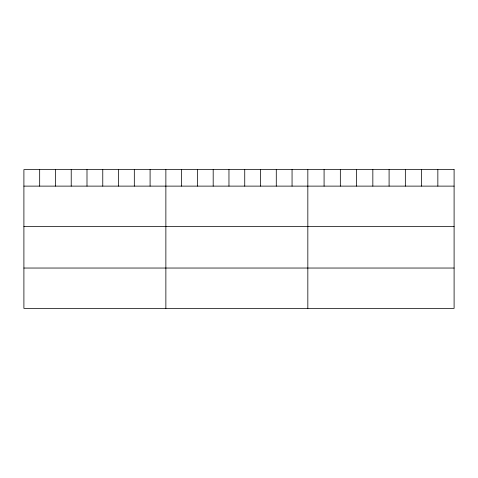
<?xml version="1.0" encoding="UTF-8"?>
<svg xmlns="http://www.w3.org/2000/svg" width="478" height="478" viewBox="0 0 478 478"><rect width="100%" height="100%" fill="white"/><g stroke="black" fill="none" stroke-linecap="round" stroke-linejoin="round"><path stroke-width="0.72" d="M23.9 186.121L454.1 186.121M23.9 226.47L454.1 226.47M23.9 268.039L454.1 268.039M437.848 169.612L437.848 186.121M421.596 169.612L421.596 186.121M405.344 169.612L405.344 186.121M389.092 169.612L389.092 186.121M372.84 169.612L372.84 186.121M356.588 169.612L356.588 186.121M340.336 169.612L340.336 186.121M324.084 169.612L324.084 186.121M307.832 169.612L307.832 308.388M292.058 169.612L292.058 186.121M276.284 169.612L276.284 186.121M260.51 169.612L260.51 186.121M244.736 169.612L244.736 186.121M228.962 169.612L228.962 186.121M213.188 169.612L213.188 186.121M197.414 169.612L197.414 186.121M181.64 169.612L181.64 186.121M165.866 169.612L165.866 308.388M150.092 169.612L150.092 186.121M134.318 169.612L134.318 186.121M118.544 169.612L118.544 186.121M102.77 169.612L102.77 186.121M86.996 169.612L86.996 186.121M71.222 169.612L71.222 186.121M55.448 169.612L55.448 186.121M39.674 169.612L39.674 186.121M454.1 169.612L23.9 169.612L23.9 308.388L454.1 308.388L454.1 169.612"/></g></svg>
